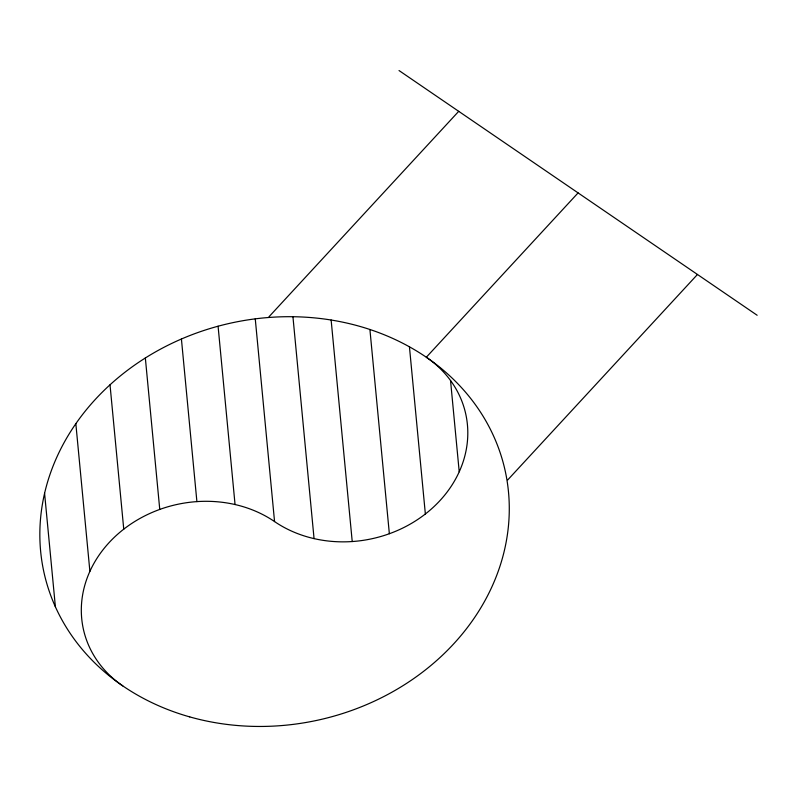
<?xml version="1.0" encoding="UTF-8"?>
<svg xmlns="http://www.w3.org/2000/svg" width="797" height="797" viewBox="0 0 797 797"><rect width="100%" height="100%" fill="white"/><g stroke="black" fill="none" stroke-linecap="round" stroke-linejoin="round"><path stroke-width="1.2" d="M269.007 316.748L458.713 111.331M578.094 192.904L426.325 357.235A118.066 101.627 -12.4 0 1 439.974 500.586A118.066 101.627 -12.4 0 1 274.557 521.577A118.066 101.627 -12.4 0 0 109.149 542.558A118.066 101.627 -12.4 0 0 122.788 685.908M507.759 479.894L697.465 274.477M399.028 70.544L757.15 315.263M450.534 380.508L459.221 471.794M409.439 346.805L425.359 513.985M369.908 329.48L389.354 533.721M331.134 320.005L352.224 541.532M292.937 316.708L314.058 538.613M255.259 318.85L274.557 521.577M218.079 326.212L235.055 504.531M181.417 339.004L196.899 501.612M145.343 357.973L159.759 509.422M110.016 384.802L123.754 529.168M75.835 423.685L89.892 571.349M44.582 493.303L55.392 606.826M189.706 716.892A236.141 203.255 -12.4 0 0 506.513 477.503A236.141 203.255 -12.4 0 0 127.46 370.326A236.141 203.255 -12.4 0 0 189.706 716.892"/></g></svg>
